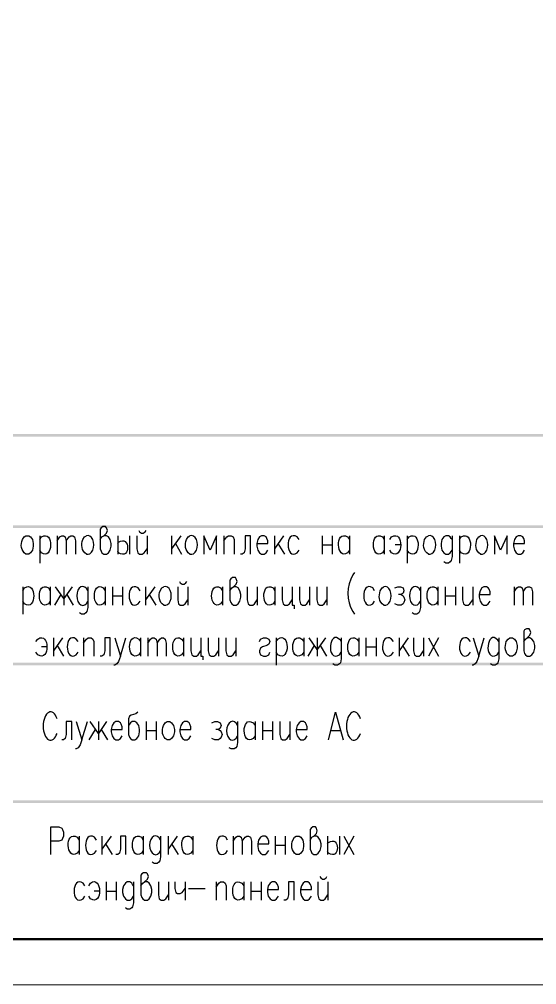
# Model space of a CAD drawing. Header units: millimetres. Extents: x 148937 to 2048786, y 870 to 351006.
# Drawn here: x 620798 to 626443, y 272458 to 282998 of the extents above; entities that cross this region are included whole.
import ezdxf

# ---------------------------------------------------------------- set-up
doc = ezdxf.new("R2010")
doc.units = ezdxf.units.MM
doc.layers.add('PDF _Геометрия', color=7, linetype='Continuous')
doc.layers.add('PDF _Сплошная заливка', color=7, linetype='Continuous', true_color=0x007eff)

msp = doc.modelspace()

# ---------------------------------------------------------------- linework, layer by layer
at = {"layer": 'PDF _Геометрия', "lineweight": 15}
msp.add_lwpolyline([(572614.19658, 272458.03955), (572614.19658, 314460.95953), (632018.60568, 314460.95953), (632018.60568, 272458.03955)], close=True, dxfattribs=at)
at = {"layer": 'PDF _Геометрия', "lineweight": 50}
msp.add_lwpolyline([(574612.3935, 272956.51559), (574612.3935, 313962.48783), (631520.13397, 313962.48783), (631520.13397, 272956.51559)], close=True, dxfattribs=at)
at = {"layer": 'PDF _Геометрия', "lineweight": 25}
for points in [[(621679.55703, 277318.16592), (621698.8944, 277346.09768), (621720.38037, 277358.98926), (621750.46073, 277389.06962), (621759.05511, 277417.00138), (621750.46073, 277444.93314), (621739.71774, 277459.97332), (621709.63738, 277459.97332), (621690.30001, 277444.93314), (621679.55703, 277432.04156), (621679.55703, 277217.18186), (621690.30001, 277189.2501), (621698.8944, 277174.20992), (621720.38037, 277159.16974), (621750.46073, 277159.16974), (621769.7981, 277174.20992), (621789.13547, 277202.14168), (621799.87846, 277245.11362), (621799.87846, 277275.19398), (621789.13547, 277318.16592), (621769.7981, 277346.09768), (621750.46073, 277358.98926), (621720.38037, 277358.98926)], [(622100.68129, 277417.00118), (622109.27568, 277401.961), (622130.76165, 277389.06942), (622150.09902, 277389.06942), (622169.43639, 277401.961), (622180.17938, 277417.00118)], [(620830.86031, 277318.1659), (620850.19768, 277346.09766), (620869.53505, 277358.98924), (620899.61541, 277358.98924), (620918.95278, 277346.09766), (620940.43875, 277318.1659), (620949.03314, 277275.19396), (620949.03314, 277245.1136), (620940.43875, 277202.14166), (620918.95278, 277174.2099), (620899.61541, 277159.16972), (620869.53505, 277159.16972)], [(621019.93728, 277358.98924), (621019.93728, 277060.33426)], [(621019.93728, 277318.16592), (621039.27465, 277346.09768)], [(621209.01377, 277303.1258), (621239.09412, 277346.09774), (621260.58009, 277358.98933), (621279.91747, 277358.98933), (621299.25484, 277346.09774), (621309.99782, 277303.1258), (621309.99782, 277159.16981)], [(621209.01377, 277358.98924), (621209.01377, 277159.16972)], [(621309.99809, 277303.1258), (621340.07844, 277346.09774), (621359.41582, 277358.98933), (621380.90179, 277358.98933), (621400.23916, 277346.09774), (621410.98214, 277303.1258), (621410.98214, 277159.16981)], [(621490.48006, 277318.1659), (621509.81743, 277346.09766), (621529.1548, 277358.98924)], [(621870.78203, 277358.98924), (621870.78203, 277159.16972)], [(621999.69697, 277358.98924), (621999.69697, 277159.16972)], [(622079.19619, 277358.98924), (622079.19619, 277217.18184), (622089.93918, 277174.2099), (622109.27655, 277159.16972), (622139.35691, 277159.16972), (622160.84288, 277174.2099), (622190.92324, 277217.18184)], [(622190.92306, 277358.98924), (622190.92306, 277159.16972)], [(622459.49768, 277358.98924), (622459.49768, 277159.16972)], [(622560.482, 277358.98924), (622459.49794, 277217.18184)], [(622620.64197, 277318.1659), (622639.97935, 277346.09766), (622659.31672, 277358.98924)], [(622949.37753, 277159.16965), (622949.37753, 277358.98917), (622880.62242, 277202.14159), (622809.71872, 277358.98917), (622809.71872, 277159.16965)], [(623031.02417, 277303.1258), (623061.10453, 277346.09774), (623080.4419, 277358.98933), (623110.52226, 277358.98933), (623129.85963, 277346.09774), (623140.60261, 277318.16598), (623140.60261, 277159.16981)], [(623031.02417, 277358.98924), (623031.02417, 277159.16972)], [(623321.08498, 277159.16972), (623321.08498, 277358.98924), (623260.92426, 277358.98924), (623260.92426, 277217.18184), (623250.18128, 277174.2099), (623230.8439, 277159.16972), (623209.35794, 277159.16972)], [(623389.84001, 277275.19409), (623510.16144, 277275.19409), (623510.16144, 277303.12585), (623499.41846, 277331.05761), (623490.82407, 277346.09779), (623469.3381, 277358.98937), (623439.25774, 277358.98937), (623419.92037, 277346.09779), (623400.583, 277318.16603), (623389.84001, 277275.19409), (623389.84001, 277245.11373), (623400.583, 277202.14179), (623419.92037, 277174.21003), (623439.25774, 277159.16985), (623469.3381, 277159.16985), (623490.82407, 277174.21003), (623510.16144, 277202.14179)], [(623679.90028, 277358.98924), (623581.06482, 277217.18184)], [(623581.06501, 277358.98924), (623581.06501, 277159.16972)], [(623849.63963, 277318.16592), (623830.30226, 277346.09768)], [(624101.02563, 277358.98924), (624101.02563, 277159.16972)], [(624210.60399, 277358.98924), (624210.60399, 277159.16972)], [(624380.34311, 277346.09748), (624399.68048, 277318.16572)], [(624399.68048, 277358.98924), (624399.68048, 277159.16972)], [(624760.6446, 277346.09748), (624779.98197, 277318.16572)], [(624779.98197, 277358.98924), (624779.98197, 277159.16972)], [(624840.14297, 277318.16592), (624859.48034, 277346.09768)], [(625031.36797, 277358.98924), (625031.36797, 277060.33426)], [(625031.36797, 277318.16592), (625050.70534, 277346.09768)], [(625220.44443, 277318.1659), (625239.78181, 277346.09766), (625261.26778, 277358.98924)], [(625521.24836, 277318.16592), (625510.50537, 277331.0575), (625499.76239, 277346.09768), (625480.42502, 277358.98926), (625450.34466, 277358.98926), (625431.00729, 277346.09768), (625409.52132, 277318.16592), (625400.92693, 277275.19398), (625400.92693, 277245.11362), (625409.52132, 277202.14168), (625431.00729, 277174.20992), (625450.34466, 277159.16974), (625480.42502, 277159.16974), (625499.76239, 277174.20992), (625521.24836, 277202.14168)], [(625521.24836, 277358.98924), (625521.24836, 277131.23796), (625510.50537, 277088.26602), (625499.76239, 277073.22584), (625480.42502, 277060.33426), (625450.34466, 277060.33426), (625431.00729, 277073.22584)], [(625600.74649, 277358.98924), (625600.74649, 277060.33426)], [(625600.74649, 277318.16592), (625620.08386, 277346.09768)], [(625789.82296, 277318.1659), (625811.30893, 277346.09766), (625830.6463, 277358.98924)], [(626120.70656, 277159.16965), (626120.70656, 277358.98917), (626049.80286, 277202.14159), (625981.04776, 277358.98917), (625981.04776, 277159.16965)], [(626189.4616, 277275.19409), (626309.78303, 277275.19409), (626309.78303, 277303.12585), (626301.18864, 277331.05761), (626290.44566, 277346.09779), (626271.10828, 277358.98937), (626241.02793, 277358.98937), (626219.54196, 277346.09779), (626200.20458, 277318.16603), (626189.4616, 277275.19409), (626189.4616, 277245.11373), (626200.20458, 277202.14179), (626219.54196, 277174.21003), (626241.02793, 277159.16985), (626271.10828, 277159.16985), (626290.44566, 277174.21003), (626309.78303, 277202.14179)], [(621039.27465, 277174.20992), (621019.93728, 277202.14168)], [(621870.78203, 277275.19409), (621879.37641, 277288.08567)], [(621879.37641, 277174.21003), (621870.78203, 277189.25021)], [(622500.32155, 277275.19409), (622569.07665, 277159.16985)], [(623619.73982, 277275.19409), (623690.64352, 277159.16985)], [(623830.30226, 277174.20992), (623849.63963, 277202.14168)], [(624101.02563, 277260.15397), (624210.60408, 277260.15397)], [(624399.68048, 277202.14149), (624380.34311, 277174.20972)], [(624779.98197, 277202.14149), (624760.6446, 277174.20972)], [(624859.48034, 277174.20992), (624840.14297, 277202.14168)], [(624960.46442, 277260.15397), (624900.3037, 277260.15397)], [(625050.70534, 277174.20992), (625031.36797, 277202.14168)], [(625620.08386, 277174.20992), (625600.74649, 277202.14168)], [(623095.48273, 276759.53049), (623114.82011, 276789.61085), (623134.15748, 276802.50243), (623164.23784, 276830.43419), (623174.98082, 276860.51455), (623164.23784, 276888.44631), (623155.64345, 276903.48648), (623125.56309, 276903.48648), (623104.07712, 276888.44631), (623095.48273, 276873.40613), (623095.48273, 276660.69503), (623104.07712, 276630.61467), (623114.82011, 276617.72309), (623134.15748, 276602.68291), (623164.23784, 276602.68291), (623185.72381, 276617.72309), (623205.06118, 276645.65485), (623215.80416, 276688.62679), (623215.80416, 276716.55855), (623205.06118, 276759.53049), (623185.72381, 276789.61085), (623164.23784, 276802.50243), (623134.15748, 276802.50243)], [(624455.54391, 276959.35007), (624436.20654, 276931.41831)], [(620835.1589, 276802.50286), (620835.1589, 276503.84789)], [(620835.1589, 276759.53049), (620854.49627, 276789.61085)], [(621114.47528, 276789.61111), (621133.81265, 276759.53075)], [(621133.81265, 276802.50286), (621133.81265, 276602.68335)], [(621374.45665, 276802.50286), (621284.21558, 276673.58705), (621193.97451, 276802.50286)], [(621284.21488, 276802.50286), (621284.21488, 276602.68335)], [(621544.19546, 276802.50286), (621544.19546, 276574.75159), (621535.60107, 276531.77965), (621524.85809, 276516.73947), (621505.52072, 276503.84789), (621475.44036, 276503.84789), (621453.95439, 276516.73947)], [(621713.93449, 276789.61111), (621735.42046, 276759.53075)], [(621735.42046, 276802.50286), (621735.42046, 276602.68335)], [(621814.91859, 276802.50286), (621814.91859, 276602.68335)], [(621924.49695, 276802.50286), (621924.49695, 276602.68335)], [(622115.72195, 276759.53049), (622094.23598, 276789.61085)], [(622175.8824, 276802.50286), (622175.8824, 276602.68335)], [(622274.71821, 276802.50286), (622175.88275, 276660.69546)], [(622334.8781, 276759.53093), (622354.21547, 276789.61128), (622375.70144, 276802.50286)], [(622526.10366, 276802.50286), (622526.10366, 276660.69546), (622534.69805, 276617.72353), (622554.03542, 276602.68335), (622584.11578, 276602.68335), (622605.60175, 276617.72353), (622635.68211, 276660.69546)], [(622545.44134, 276860.51481), (622554.03573, 276845.47463), (622575.5217, 276830.43445), (622594.85907, 276830.43445), (622614.19644, 276845.47463), (622624.93943, 276860.51481)], [(622635.68202, 276802.50286), (622635.68202, 276602.68335)], [(622994.49754, 276789.61111), (623015.98351, 276759.53075)], [(623015.98351, 276802.50286), (623015.98351, 276602.68335)], [(623284.55813, 276802.50286), (623284.55813, 276660.69546), (623295.30111, 276617.72353), (623314.63849, 276602.68335), (623344.71884, 276602.68335), (623364.05622, 276617.72353), (623394.13657, 276660.69546)], [(623394.13703, 276802.50286), (623394.13703, 276602.68335)], [(623566.02466, 276789.61111), (623585.36203, 276759.53075)], [(623585.36203, 276802.50286), (623585.36203, 276602.68335)], [(623664.86016, 276802.50286), (623664.86016, 276660.69546), (623675.60315, 276617.72353), (623694.94052, 276602.68335), (623725.02088, 276602.68335), (623744.35825, 276617.72353), (623774.43861, 276660.69546)], [(623774.43907, 276802.50286), (623774.43907, 276602.68335), (623795.92504, 276602.68335), (623795.92504, 276559.71141)], [(623856.08571, 276802.50286), (623856.08571, 276660.69546), (623864.6801, 276617.72353), (623886.16607, 276602.68335), (623916.24642, 276602.68335), (623935.5838, 276617.72353), (623965.66415, 276660.69546)], [(623965.66407, 276802.50286), (623965.66407, 276602.68335)], [(624045.1622, 276802.50286), (624045.1622, 276660.69546), (624055.90518, 276617.72353), (624075.24256, 276602.68335), (624105.32291, 276602.68335), (624124.66029, 276617.72353), (624154.74064, 276660.69546)], [(624154.74056, 276802.50286), (624154.74056, 276602.68335)], [(624674.70118, 276759.53049), (624655.3638, 276789.61085)], [(624734.86161, 276759.53093), (624756.34758, 276789.61128), (624775.68495, 276802.50286)], [(624896.0064, 276789.61126), (624926.08676, 276802.50284), (624956.16712, 276802.50284), (624986.24747, 276789.61126), (624994.84186, 276759.5309), (624986.24747, 276731.59914), (624964.7615, 276716.55896), (624934.68115, 276716.55896)], [(625175.32412, 276802.50286), (625175.32412, 276574.75159), (625164.58113, 276531.77965), (625155.98674, 276516.73947), (625134.50077, 276503.84789), (625104.42042, 276503.84789), (625085.08304, 276516.73947)], [(625345.06323, 276789.61111), (625364.4006, 276759.53075)], [(625364.4006, 276802.50286), (625364.4006, 276602.68335)], [(625446.04725, 276802.50286), (625446.04725, 276602.68335)], [(625555.6256, 276802.50286), (625555.6256, 276602.68335)], [(625635.12374, 276802.50286), (625635.12374, 276660.69546), (625645.86672, 276617.72353), (625665.20409, 276602.68335), (625695.28445, 276602.68335), (625714.62182, 276617.72353), (625744.70218, 276660.69546)], [(625744.70209, 276802.50286), (625744.70209, 276602.68335)], [(625815.60619, 276716.55866), (625935.92762, 276716.55866), (625935.92762, 276746.63902), (625925.18463, 276774.57078), (625914.44165, 276789.61095), (625895.10427, 276802.50254), (625865.02392, 276802.50254), (625845.68654, 276789.61095), (625826.34917, 276759.5306), (625815.60619, 276716.55866), (625815.60619, 276688.6269), (625826.34917, 276645.65496), (625845.68654, 276617.7232), (625865.02392, 276602.68302), (625895.10427, 276602.68302), (625914.44165, 276617.7232), (625935.92762, 276645.65496)], [(626195.90767, 276802.50286), (626195.90767, 276602.68335)], [(626195.90767, 276746.63888), (626225.98803, 276789.61082), (626245.3254, 276802.50241), (626264.66278, 276802.50241), (626286.14875, 276789.61082), (626294.74313, 276746.63888), (626294.74313, 276602.68289)], [(626294.74294, 276746.63888), (626324.8233, 276789.61082), (626346.30927, 276802.50241), (626365.64664, 276802.50241), (626384.98401, 276789.61082), (626395.727, 276746.63888), (626395.727, 276602.68289)], [(621185.37907, 276602.68328), (621254.13417, 276716.55892)], [(621314.29511, 276716.55866), (621385.1988, 276602.68302)], [(621814.91859, 276703.66705), (621924.49704, 276703.66705)], [(622214.55667, 276716.55866), (622285.46037, 276602.68302)], [(624964.76144, 276716.55866), (624986.24741, 276703.66708), (624994.8418, 276688.6269), (625005.58478, 276660.69514), (624994.8418, 276630.61478), (624986.24741, 276617.7232), (624964.76144, 276602.68302), (624926.08669, 276602.68302), (624896.00634, 276617.7232)], [(625446.04725, 276703.66705), (625555.62569, 276703.66705)], [(620854.49627, 276617.72309), (620835.1589, 276645.65485)], [(621133.81265, 276645.65511), (621114.47528, 276617.72335)], [(621735.42046, 276645.65511), (621713.93449, 276617.72335)], [(622094.23598, 276617.72309), (622115.72195, 276645.65485)], [(623015.98351, 276645.65511), (622994.49754, 276617.72335)], [(623585.36203, 276645.65511), (623566.02466, 276617.72335)], [(624655.3638, 276617.72309), (624674.70118, 276645.65485)], [(625364.4006, 276645.65511), (625345.06323, 276617.72335)], [(624436.20654, 276531.77928), (624455.54391, 276503.84751)], [(621170.3395, 276246.01594), (621170.3395, 276046.19643)], [(621269.17531, 276246.01594), (621170.33985, 276102.05995)], [(621499.07458, 276188.004), (621529.15493, 276230.97594), (621550.6409, 276246.01612), (621580.72126, 276246.01612), (621600.05863, 276230.97594), (621610.80162, 276203.04418), (621610.80162, 276046.1966)], [(621499.07458, 276246.01594), (621499.07458, 276046.19643)], [(621789.13538, 276046.19643), (621789.13538, 276246.01594), (621728.97467, 276246.01594), (621728.97467, 276102.05995), (621720.38028, 276059.08801), (621698.89431, 276046.19643), (621679.55694, 276046.19643)], [(621840.7018, 276246.01594), (621900.86251, 276046.19643), (621961.02323, 276246.01594)], [(622120.01897, 276246.01594), (622120.01897, 276046.19643)], [(622199.5171, 276188.004), (622229.59746, 276230.97594), (622248.93483, 276246.01612), (622270.4208, 276246.01612), (622289.75817, 276230.97594), (622300.50116, 276188.004), (622300.50116, 276046.1966)], [(622199.5171, 276246.01594), (622199.5171, 276046.19643)], [(622300.50142, 276188.004), (622330.58178, 276230.97594), (622349.91915, 276246.01612), (622369.25652, 276246.01612), (622390.74249, 276230.97594), (622399.33688, 276188.004), (622399.33688, 276046.1966)], [(622590.56113, 276246.01594), (622590.56113, 276046.19643)], [(622670.06036, 276246.01594), (622670.06036, 276102.05995), (622680.80334, 276059.08801), (622700.14072, 276046.19643), (622730.22107, 276046.19643), (622749.55845, 276059.08801), (622779.6388, 276102.05995)], [(622779.63872, 276246.01594), (622779.63872, 276046.19643), (622801.12469, 276046.19643), (622801.12469, 276003.22449)], [(622859.13576, 276246.01594), (622859.13576, 276102.05995), (622869.87874, 276059.08801), (622889.21611, 276046.19643), (622919.29647, 276046.19643), (622940.78244, 276059.08801), (622970.8628, 276102.05995)], [(622970.86372, 276246.01594), (622970.86372, 276046.19643)], [(623050.36185, 276246.01594), (623050.36185, 276102.05995), (623061.10483, 276059.08801), (623080.4422, 276046.19643), (623110.52256, 276046.19643), (623129.85993, 276059.08801), (623159.94029, 276102.05995)], [(623159.9402, 276246.01594), (623159.9402, 276046.19643)], [(623419.92024, 276203.04411), (623430.66323, 276230.97587), (623460.74358, 276246.01605), (623490.82394, 276246.01605), (623520.9043, 276230.97587), (623529.49869, 276203.04411), (623520.9043, 276175.11235), (623499.41833, 276160.07218), (623450.0006, 276145.032), (623430.66323, 276132.14041), (623419.92024, 276102.06006), (623419.92024, 276089.16848), (623430.66323, 276059.08812), (623460.74358, 276046.19654), (623490.82394, 276046.19654), (623520.9043, 276059.08812), (623529.49869, 276089.16848)], [(623600.40269, 276246.01594), (623600.40269, 275945.21237)], [(623901.20605, 276246.01594), (623901.20605, 276046.19643)], [(624139.70044, 276246.01594), (624049.45937, 276117.10013), (623959.2183, 276246.01594)], [(624049.45922, 276246.01594), (624049.45922, 276046.19643)], [(624309.43925, 276246.01594), (624309.43925, 276016.11607), (624300.84487, 275973.14413), (624290.10188, 275960.25255), (624270.76451, 275945.21237), (624240.68415, 275945.21237), (624219.19818, 275960.25255)], [(624500.6648, 276246.01594), (624500.6648, 276046.19643)], [(624580.16293, 276246.01594), (624580.16293, 276046.19643)], [(624689.74129, 276246.01594), (624689.74129, 276046.19643)], [(624941.12674, 276246.01594), (624941.12674, 276046.19643)], [(625039.96255, 276246.01594), (624941.12709, 276102.05995)], [(625100.123, 276246.01594), (625100.123, 276102.05995), (625110.86599, 276059.08801), (625130.20336, 276046.19643), (625160.28372, 276046.19643), (625179.62109, 276059.08801), (625209.70145, 276102.05995)], [(625209.70136, 276246.01594), (625209.70136, 276046.19643)], [(625370.84613, 276246.01594), (625261.26769, 276046.19643)], [(625261.26778, 276246.01594), (625370.84622, 276046.19643)], [(625751.14817, 276246.01594), (625811.30888, 276046.19643), (625871.4696, 276246.01594)], [(626030.46588, 276246.01594), (626030.46588, 276016.11607), (626019.7229, 275973.14413), (626011.12851, 275960.25255), (625989.64254, 275945.21237), (625959.56218, 275945.21237), (625940.22481, 275960.25255)], [(626109.96345, 276203.044), (626131.44942, 276230.97577), (626150.78679, 276246.01594), (626180.86715, 276246.01594), (626200.20452, 276230.97577), (626219.54189, 276203.044), (626230.28488, 276160.07207), (626230.28488, 276132.14031), (626219.54189, 276089.16837), (626200.20452, 276059.08801), (626180.86715, 276046.19643), (626150.78679, 276046.19643)], [(626301.18901, 276203.04411), (626320.52639, 276230.97587), (626339.86376, 276246.01605), (626369.94412, 276273.94781), (626380.6871, 276301.87957), (626369.94412, 276331.95993), (626361.34973, 276344.85151), (626331.26937, 276344.85151), (626309.7834, 276331.95993), (626301.18901, 276316.91975), (626301.18901, 276102.06006), (626309.7834, 276074.1283), (626320.52639, 276059.08812), (626339.86376, 276046.19654), (626369.94412, 276046.19654), (626391.43009, 276059.08812), (626410.76746, 276089.16848), (626421.51044, 276132.14041), (626421.51044, 276160.07218), (626410.76746, 276203.04411), (626391.43009, 276230.97587), (626369.94412, 276246.01605), (626339.86376, 276246.01605)], [(620979.11341, 276203.04411), (621000.59938, 276230.97587)], [(621099.43541, 276145.03217), (621039.27469, 276145.03217)], [(621209.01377, 276160.07228), (621279.91747, 276046.19665)], [(621438.91412, 276203.04411), (621419.57675, 276230.97587)], [(622100.68159, 276230.97559), (622120.01897, 276203.04383)], [(622569.07516, 276230.97559), (622590.56113, 276203.04383)], [(623600.40269, 276203.04411), (623619.74006, 276230.97587)], [(623879.72008, 276230.97559), (623901.20605, 276203.04383)], [(623950.62395, 276046.19636), (624019.37906, 276160.072)], [(624079.53944, 276160.07228), (624150.44314, 276046.19665)], [(624309.43925, 276203.04411), (624300.84487, 276218.08429)], [(624479.17883, 276230.97559), (624500.6648, 276203.04383)], [(624580.16293, 276145.03217), (624689.74138, 276145.03217)], [(624880.96629, 276203.04411), (624859.48032, 276230.97587)], [(624979.80155, 276160.07228), (625050.70525, 276046.19665)], [(625721.0674, 276203.04411), (625699.58143, 276230.97587)], [(626030.46588, 276203.04411), (626019.7229, 276218.08429)], [(621000.59938, 276059.08812), (620979.11341, 276089.16848)], [(621419.57675, 276059.08812), (621438.91412, 276089.16848)], [(621900.86225, 276046.19636), (621879.37628, 275988.18424), (621860.03891, 275960.25248), (621840.70154, 275945.2123), (621829.95855, 275945.2123)], [(622120.01897, 276089.16819), (622100.68159, 276059.08783)], [(622590.56113, 276089.16819), (622569.07516, 276059.08783)], [(623619.74006, 276059.08812), (623600.40269, 276089.16848)], [(623901.20605, 276089.16819), (623879.72008, 276059.08783)], [(624290.10188, 276059.08812), (624309.43925, 276089.16848)], [(624500.6648, 276089.16819), (624479.17883, 276059.08783)], [(624859.48032, 276059.08812), (624880.96629, 276089.16848)], [(625699.58143, 276059.08812), (625721.0674, 276089.16848)], [(625811.30862, 276046.19636), (625789.82265, 275988.18424), (625770.48528, 275960.25248), (625751.14791, 275945.2123), (625740.40492, 275945.2123)], [(626011.12851, 276059.08812), (626030.46588, 276089.16848)], [(622089.93874, 275431.6975), (622070.60137, 275416.65732), (622019.03504, 275401.61714), (621999.69767, 275388.72556), (621988.95468, 275360.7938), (621988.95468, 275188.90604), (621999.69767, 275158.82568), (622010.44065, 275145.9341), (622029.77803, 275130.89392), (622059.85838, 275130.89392), (622079.19576, 275145.9341), (622100.68173, 275173.86586), (622109.27611, 275216.8378), (622109.27611, 275244.76956), (622100.68173, 275287.7415), (622079.19576, 275317.82186), (622059.85838, 275330.71344), (622029.77803, 275330.71344), (622010.44065, 275317.82186), (621988.95468, 275287.7415)], [(624169.78067, 275130.89414), (624249.27876, 275431.69772), (624330.92544, 275130.89414)], [(621370.15854, 275130.89421), (621370.15854, 275330.71372), (621309.99782, 275330.71372), (621309.99782, 275188.90632), (621299.25484, 275145.93439), (621279.91747, 275130.89421), (621260.58009, 275130.89421)], [(621419.57644, 275330.71372), (621479.73716, 275130.89421), (621539.89787, 275330.71372)], [(621750.46112, 275330.71372), (621660.22005, 275201.79791), (621569.97897, 275330.71372)], [(621660.21935, 275330.71372), (621660.21935, 275130.89421)], [(621799.87793, 275244.77006), (621920.19936, 275244.77006), (621920.19936, 275274.85042), (621909.45638, 275302.78218), (621900.86199, 275317.82236), (621879.37602, 275330.71394), (621849.29566, 275330.71394), (621829.95829, 275317.82236), (621810.62092, 275287.742), (621799.87793, 275244.77006), (621799.87793, 275216.8383), (621810.62092, 275173.86636), (621829.95829, 275145.9346), (621849.29566, 275130.89442), (621879.37602, 275130.89442), (621900.86199, 275145.9346), (621920.19936, 275173.86636)], [(622180.18051, 275330.71372), (622180.18051, 275130.89421)], [(622289.75887, 275330.71372), (622289.75887, 275130.89421)], [(622369.25643, 275287.74178), (622390.7424, 275317.82214), (622410.07978, 275330.71372), (622440.16013, 275330.71372), (622459.49751, 275317.82214), (622480.98348, 275287.74178), (622489.57786, 275244.76985), (622489.57786, 275216.83808), (622480.98348, 275173.86615), (622459.49751, 275145.93439), (622440.16013, 275130.89421), (622410.07978, 275130.89421)], [(622549.73836, 275244.77006), (622670.05979, 275244.77006), (622670.05979, 275274.85042), (622659.31681, 275302.78218), (622650.72242, 275317.82236), (622629.23645, 275330.71394), (622599.15609, 275330.71394), (622579.81872, 275317.82236), (622560.48135, 275287.742), (622549.73836, 275244.77006), (622549.73836, 275216.8383), (622560.48135, 275173.86636), (622579.81872, 275145.9346), (622599.15609, 275130.89442), (622629.23645, 275130.89442), (622650.72242, 275145.9346), (622670.05979, 275173.86636)], [(622899.95962, 275317.82212), (622930.03998, 275330.7137), (622960.12034, 275330.7137), (622990.20069, 275317.82212), (623000.94368, 275287.74176), (622990.20069, 275259.81), (622970.86332, 275244.76982), (622940.78296, 275244.76982)], [(623179.27679, 275330.71372), (623179.27679, 275102.96245), (623170.6824, 275059.99051), (623159.93942, 275044.95033), (623140.60205, 275032.05875), (623110.52169, 275032.05875), (623089.03572, 275044.95033)], [(623349.01637, 275317.82197), (623370.50234, 275287.74161)], [(623370.50234, 275330.71372), (623370.50234, 275130.89421)], [(623450.00047, 275330.71372), (623450.00047, 275130.89421)], [(623559.57937, 275330.71372), (623559.57937, 275130.89421)], [(623639.07696, 275330.71372), (623639.07696, 275188.90632), (623649.81994, 275145.93439), (623669.15731, 275130.89421), (623699.23767, 275130.89421), (623720.72364, 275145.93439), (623750.804, 275188.90632)], [(623750.80437, 275330.71372), (623750.80437, 275130.89421)], [(623819.55941, 275244.77006), (623939.88084, 275244.77006), (623939.88084, 275274.85042), (623929.13785, 275302.78218), (623920.54347, 275317.82236), (623899.0575, 275330.71394), (623871.12574, 275330.71394), (623849.63977, 275317.82236), (623830.30239, 275287.742), (623819.55941, 275244.77006), (623819.55941, 275216.8383), (623830.30239, 275173.86636), (623849.63977, 275145.9346), (623871.12574, 275130.89442), (623899.0575, 275130.89442), (623920.54347, 275145.9346), (623939.88084, 275173.86636)], [(621559.23503, 275130.89414), (621630.13873, 275244.76978)], [(621690.29957, 275244.77006), (621759.05468, 275130.89442)], [(622180.18051, 275231.87846), (622289.75896, 275231.87846)], [(622970.86372, 275244.77006), (622990.20109, 275231.87848), (623000.94407, 275216.8383), (623009.53846, 275188.90654), (623000.94407, 275158.82619), (622990.20109, 275145.9346), (622970.86372, 275130.89442), (622930.04037, 275130.89442), (622899.96002, 275145.9346)], [(623450.00047, 275231.87846), (623559.57891, 275231.87846)], [(624199.8609, 275231.87846), (624300.84495, 275231.87846)], [(621479.73799, 275130.89414), (621460.40062, 275075.03062), (621438.91465, 275044.95026), (621419.57727, 275032.05868), (621408.83429, 275032.05868)], [(623370.50234, 275173.86597), (623349.01637, 275145.93421)], [(621140.25818, 273880.41077), (621140.25818, 274181.21435), (621230.49925, 274181.21435), (621260.57961, 274166.17417), (621269.174, 274153.28259), (621279.91699, 274123.20223), (621279.91699, 274080.23029), (621269.174, 274052.29853), (621260.57961, 274037.25835), (621230.49925, 274024.36677), (621140.25818, 274024.36677)], [(623969.96109, 274037.25853), (623989.29846, 274067.33888), (624010.78443, 274080.23046), (624040.86479, 274110.31082), (624049.45917, 274138.24258), (624040.86479, 274166.17434), (624030.1218, 274181.21452), (624000.04144, 274181.21452), (623980.70407, 274166.17434), (623969.96109, 274153.28276), (623969.96109, 273938.42307), (623980.70407, 273910.4913), (623989.29846, 273895.45113), (624010.78443, 273880.41095), (624040.86479, 273880.41095), (624060.20216, 273895.45113), (624079.53953, 273923.38289), (624090.28252, 273966.35483), (624090.28252, 273994.28659), (624079.53953, 274037.25853), (624060.20216, 274067.33888), (624040.86479, 274080.23046), (624010.78443, 274080.23046)], [(621430.3193, 274067.3386), (621449.65667, 274037.25824)], [(621449.65667, 274080.23036), (621449.65667, 273880.41084)], [(621640.88276, 274037.25853), (621619.39679, 274067.33888)], [(621799.87793, 274080.23036), (621698.89387, 273938.42296)], [(621698.8947, 274080.23036), (621698.8947, 273880.41084)], [(621958.87419, 273880.41084), (621958.87419, 274080.23036), (621900.86208, 274080.23036), (621900.86208, 273938.42296), (621890.11909, 273895.45102), (621870.78172, 273880.41084), (621849.29575, 273880.41084)], [(622130.76182, 274067.3386), (622150.09919, 274037.25824)], [(622150.09919, 274080.23036), (622150.09919, 273880.41084)], [(622339.17678, 274080.23036), (622339.17678, 273852.47908), (622330.58239, 273809.50714), (622319.8394, 273794.46696), (622300.50203, 273781.57538), (622270.42167, 273781.57538), (622248.9357, 273794.46696)], [(622420.82232, 274080.23036), (622420.82232, 273880.41084)], [(622519.65813, 274080.23036), (622420.82267, 273938.42296)], [(622670.05957, 274067.3386), (622689.39694, 274037.25824)], [(622689.39694, 274080.23036), (622689.39694, 273880.41084)], [(623069.69843, 274037.25853), (623050.36106, 274067.33888)], [(623129.85998, 274024.36692), (623159.94034, 274067.33886), (623179.27771, 274080.23044), (623200.76368, 274080.23044), (623220.10105, 274067.33886), (623230.84404, 274024.36692), (623230.84404, 273880.41093)], [(623129.85998, 274080.23036), (623129.85998, 273880.41084)], [(623230.84321, 274024.36692), (623260.92356, 274067.33886), (623280.26094, 274080.23044), (623299.59831, 274080.23044), (623321.08428, 274067.33886), (623329.67867, 274024.36692), (623329.67867, 273880.41093)], [(623400.58311, 273994.28615), (623520.90454, 273994.28615), (623520.90454, 274024.36651), (623510.16155, 274052.29827), (623499.41857, 274067.33845), (623480.0812, 274080.23003), (623450.00084, 274080.23003), (623430.66347, 274067.33845), (623409.1775, 274037.25809), (623400.58311, 273994.28615), (623400.58311, 273966.35439), (623409.1775, 273923.38245), (623430.66347, 273895.45069), (623450.00084, 273880.41051), (623480.0812, 273880.41051), (623499.41857, 273895.45069), (623520.90454, 273923.38245)], [(623589.6596, 274080.23036), (623589.6596, 273880.41084)], [(623699.23796, 274080.23036), (623699.23796, 273880.41084)], [(623780.88466, 274037.25842), (623800.22204, 274067.33877), (623819.55941, 274080.23036), (623849.63977, 274080.23036), (623871.12574, 274067.33877), (623890.46311, 274037.25842), (623899.0575, 273994.28648), (623899.0575, 273966.35472), (623890.46311, 273923.38278), (623871.12574, 273895.45102), (623849.63977, 273880.41084), (623819.55941, 273880.41084)], [(624159.03758, 274080.23036), (624159.03758, 273880.41084)], [(624290.10212, 274080.23036), (624290.10212, 273880.41084)], [(624449.09838, 274080.23036), (624339.51994, 273880.41084)], [(624339.52003, 274080.23036), (624449.09847, 273880.41084)], [(621449.65667, 273923.3826), (621430.3193, 273895.45084)], [(621619.39679, 273895.45113), (621640.88276, 273923.38289)], [(621739.71748, 273994.28615), (621810.62118, 273880.41051)], [(622150.09919, 273923.3826), (622130.76182, 273895.45084)], [(622459.49768, 273994.28615), (622530.40138, 273880.41051)], [(622689.39694, 273923.3826), (622670.05957, 273895.45084)], [(623050.36106, 273895.45113), (623069.69843, 273923.38289)], [(623589.6596, 273981.39455), (623699.23804, 273981.39455)], [(624159.03758, 273994.28615), (624169.78056, 274009.32633)], [(624169.78056, 273895.45069), (624159.03758, 273910.49087)], [(622124.31708, 273538.78355), (622145.80305, 273566.71531), (622165.14042, 273581.75549), (622195.22078, 273609.68725), (622205.96376, 273637.61901), (622195.22078, 273667.69937), (622184.47779, 273680.59095), (622154.39744, 273680.59095), (622135.06006, 273667.69937), (622124.31708, 273652.65919), (622124.31708, 273437.79949), (622135.06006, 273409.86773), (622145.80305, 273394.82755), (622165.14042, 273381.93597), (622195.22078, 273381.93597), (622214.55815, 273394.82755), (622233.89552, 273424.90791), (622244.63851, 273465.73125), (622244.63851, 273495.81161), (622233.89552, 273538.78355), (622214.55815, 273566.71531), (622195.22078, 273581.75549), (622165.14042, 273581.75549)], [(624075.24243, 273637.61936), (624085.98541, 273624.72778), (624105.32278, 273609.6876), (624124.66016, 273609.6876), (624146.14612, 273624.72778), (624154.74051, 273637.61936)], [(621514.11414, 273538.78355), (621494.77677, 273566.71531)], [(621554.93801, 273538.78355), (621574.27538, 273566.71531)], [(621744.0145, 273581.75592), (621744.0145, 273381.93641)], [(621855.74246, 273581.75592), (621855.74246, 273381.93641)], [(622044.81785, 273538.78355), (622034.07487, 273551.67513), (622025.48048, 273566.71531), (622003.99451, 273581.75549), (621973.91416, 273581.75549), (621954.57678, 273566.71531), (621935.23941, 273538.78355), (621924.49642, 273495.81161), (621924.49642, 273465.73125), (621935.23941, 273424.90791), (621954.57678, 273394.82755), (621973.91416, 273381.93597), (622003.99451, 273381.93597), (622025.48048, 273394.82755), (622044.81785, 273424.90791)], [(622044.81785, 273581.75592), (622044.81785, 273351.85605), (622034.07487, 273308.88411), (622025.48048, 273295.99253), (622003.99451, 273280.95235), (621973.91416, 273280.95235), (621954.57678, 273295.99253)], [(622315.54099, 273581.75592), (622315.54099, 273437.79993), (622324.13537, 273394.82799), (622345.62134, 273381.93641), (622375.7017, 273381.93641), (622395.03907, 273394.82799), (622425.11943, 273437.79993)], [(622425.11934, 273581.75592), (622425.11934, 273381.93641)], [(622493.87493, 273581.75592), (622493.87493, 273508.70363), (622504.61791, 273465.73169), (622523.95528, 273452.84011), (622554.03564, 273452.84011), (622575.52161, 273465.73169), (622605.60197, 273508.70363)], [(622605.60179, 273581.75592), (622605.60179, 273381.93641)], [(622644.27606, 273508.70332), (622824.7582, 273508.70332)], [(622945.08051, 273581.75592), (622945.08051, 273381.93641)], [(622945.08051, 273523.74344), (622975.16087, 273566.71537), (622994.49824, 273581.75555), (623024.5786, 273581.75555), (623043.91597, 273566.71537), (623054.65895, 273538.78361), (623054.65895, 273381.93604)], [(623224.3979, 273566.71557), (623245.88387, 273538.78381)], [(623245.88387, 273581.75592), (623245.88387, 273381.93641)], [(623325.382, 273581.75592), (623325.382, 273381.93641)], [(623434.96035, 273581.75592), (623434.96035, 273381.93641)], [(623505.86445, 273495.81172), (623624.03728, 273495.81172), (623624.03728, 273523.74348), (623615.44289, 273551.67524), (623604.69991, 273566.71542), (623585.36254, 273581.7556), (623555.28218, 273581.7556), (623535.94481, 273566.71542), (623514.45884, 273538.78366), (623505.86445, 273495.81172), (623505.86445, 273465.73136), (623514.45884, 273424.90802), (623535.94481, 273394.82766), (623555.28218, 273381.93608), (623585.36254, 273381.93608), (623604.69991, 273394.82766), (623624.03728, 273424.90802)], [(623795.92471, 273381.93641), (623795.92471, 273581.75592), (623735.764, 273581.75592), (623735.764, 273437.79993), (623725.02101, 273394.82799), (623705.68364, 273381.93641), (623684.19767, 273381.93641)], [(623864.67975, 273495.81172), (623985.00118, 273495.81172), (623985.00118, 273523.74348), (623974.25819, 273551.67524), (623965.6638, 273566.71542), (623944.17784, 273581.7556), (623914.09748, 273581.7556), (623894.76011, 273566.71542), (623875.42273, 273538.78366), (623864.67975, 273495.81172), (623864.67975, 273465.73136), (623875.42273, 273424.90802), (623894.76011, 273394.82766), (623914.09748, 273381.93608), (623944.17784, 273381.93608), (623965.6638, 273394.82766), (623985.00118, 273424.90802)], [(624055.90475, 273581.75592), (624055.90475, 273437.79993), (624064.49913, 273394.82799), (624085.9851, 273381.93641), (624116.06546, 273381.93641), (624135.40283, 273394.82799), (624165.48319, 273437.79993)], [(624165.48365, 273581.75592), (624165.48365, 273381.93641)], [(621494.77677, 273394.82755), (621514.11414, 273424.90791)], [(621574.27538, 273394.82755), (621554.93801, 273424.90791)], [(621675.25891, 273480.77161), (621615.0982, 273480.77161)], [(621744.0145, 273480.77161), (621855.74154, 273480.77161)], [(623245.88387, 273424.90817), (623224.3979, 273394.82781)], [(623325.382, 273480.77161), (623434.96044, 273480.77161)]]:
    msp.add_lwpolyline(points, dxfattribs=at)
for centre, major_axis, ratio, start_param, end_param in [((621544.70316, 277259.22327), (-0.69768, -102.72874), 0.6507110587, 6.0588855842, 9.6699509036), ((622674.86508, 277259.22327), (-0.69768, -102.72865), 0.6507110587, 6.0588855803, 9.6699508991), ((625275.43596, 277259.22315), (-0.74269, -102.28951), 0.6459065608, 6.0783186704, 9.6521256528), ((625844.81449, 277259.22316), (-0.74269, -102.28956), 0.6459065608, 6.0783186723, 9.652125655), ((621489.40624, 276702.59265), (0, -103.05342), 0.6378474074, 2.156159854, 7.2686184883), ((622390.12485, 276702.70262), (-0.54193, -102.41425), 0.6408664055, 6.0698845272, 9.6545920948), ((624790.10836, 276702.70261), (-0.54193, -102.41413), 0.6408664055, 6.0698845215, 9.6545920885), ((625120.53489, 276702.59268), (0, 102.22751), 0.6453203516, 5.3031282093, 10.404834811), ((621139.43983, 275281.29591), (0, 155.5589), 0.5203348361, 5.2487959211, 10.4591668508), ((624449.46533, 275281.29583), (0, -154.92011), 0.5304781194, 2.1096512627, 7.3151270325), ((623124.48757, 275230.80405), (0, -103.05386), 0.6378474074, 2.1561598151, 7.2686184708), ((622284.38755, 273980.32068), (0, -103.05407), 0.6378474074, 2.1561598205, 7.2686184944)]:
    msp.add_ellipse(centre, major_axis=major_axis, ratio=ratio, start_param=start_param, end_param=end_param, dxfattribs=at)
for points in [[(621039.27465, 277346.09768), (621179.90032, 277432.25642), (621165.71958, 277079.52841), (621039.27465, 277174.20992)], [(623830.30226, 277346.09768), (623692.39815, 277433.18748), (623701.06415, 277081.46215), (623830.30226, 277174.20992)], [(624380.34311, 277174.20972), (624257.2285, 277081.13967), (624237.67627, 277431.54002), (624380.34311, 277346.09748)], [(624760.6446, 277174.20972), (624637.52999, 277081.13967), (624617.97776, 277431.54002), (624760.6446, 277346.09748)], [(624859.48034, 277346.09768), (625000.10601, 277432.25642), (624985.92527, 277079.52841), (624859.48034, 277174.20992)], [(625050.70534, 277346.09768), (625186.78315, 277432.75776), (625178.00971, 277081.85606), (625050.70534, 277174.20992)], [(625620.08386, 277346.09768), (625757.98798, 277433.18748), (625749.32197, 277081.46215), (625620.08386, 277174.20992)], [(620869.53505, 277159.16972), (620815.74851, 277190.07371), (620809.37434, 277266.02661), (620830.86031, 277318.1659)], [(621529.1548, 277159.16972), (621475.36826, 277190.07371), (621468.95828, 277266.02661), (621490.48006, 277318.1659)], [(621879.37641, 277288.08567), (622011.08541, 277379.00713), (622013.5921, 277083.43181), (621879.37641, 277174.21003)], [(622659.31672, 277159.16972), (622605.53017, 277190.07371), (622599.12019, 277266.02661), (622620.64197, 277318.1659)], [(625261.26778, 277159.16972), (625205.5833, 277185.45422), (625198.67198, 277267.81711), (625220.44443, 277318.1659)], [(625830.6463, 277159.16972), (625770.73625, 277194.29928), (625774.89021, 277259.83149), (625789.82296, 277318.1659)], [(620854.49627, 276789.61085), (620991.07542, 276876.84388), (620984.5222, 276525.01113), (620854.49627, 276617.72309)], [(621114.47528, 276617.72335), (620987.88711, 276526.26474), (620978.82719, 276876.27119), (621114.47528, 276789.61111)], [(621713.93449, 276617.72335), (621587.88347, 276525.83502), (621580.00528, 276876.6651), (621713.93449, 276789.61111)], [(622094.23598, 276789.61085), (621959.41152, 276876.37835), (621966.21541, 276525.40504), (622094.23598, 276617.72309)], [(622994.49754, 276617.72335), (622867.90937, 276526.26474), (622858.84945, 276876.27119), (622994.49754, 276789.61111)], [(623566.02466, 276617.72335), (623440.15269, 276523.18508), (623425.7929, 276875.69823), (623566.02466, 276789.61111)], [(624436.20654, 276931.41831), (624366.592, 276813.49615), (624365.5177, 276649.66563), (624436.20654, 276531.77928)], [(624655.3638, 276789.61085), (624518.78466, 276876.84388), (624525.33788, 276525.01113), (624655.3638, 276617.72309)], [(625345.06323, 276617.72335), (625218.47506, 276526.26474), (625209.41514, 276876.27119), (625345.06323, 276789.61111)], [(622375.70144, 276602.68335), (622320.69736, 276628.71718), (622312.96241, 276709.46862), (622334.8781, 276759.53093)], [(624775.68495, 276602.68335), (624716.27624, 276637.74129), (624719.82143, 276701.44719), (624734.86161, 276759.53093)], [(624300.84487, 276218.08429), (624173.36145, 276356.84785), (624142.17098, 275968.91866), (624290.10188, 276059.08812)], [(626019.7229, 276218.08429), (625896.67991, 276356.38232), (625858.90042, 275970.8524), (626011.12851, 276059.08812)], [(621000.59938, 276230.97587), (621128.61995, 276323.29392), (621135.42384, 275972.32061), (621000.59938, 276059.08812)], [(621419.57675, 276230.97587), (621291.55618, 276323.29392), (621284.75229, 275972.32061), (621419.57675, 276059.08812)], [(622100.68159, 276059.08783), (621964.81865, 275972.60681), (621970.69148, 276324.69023), (622100.68159, 276230.97559)], [(622569.07516, 276059.08783), (622436.79321, 275973.25138), (622441.52013, 276323.54431), (622569.07516, 276230.97559)], [(623619.74006, 276230.97587), (623747.36672, 276324.43984), (623758.86172, 275973.60977), (623619.74006, 276059.08812)], [(623879.72008, 276059.08783), (623746.75774, 275973.6811), (623750.66102, 276323.22202), (623879.72008, 276230.97559)], [(624479.17883, 276059.08783), (624346.89688, 275973.25138), (624351.62379, 276323.54431), (624479.17883, 276230.97559)], [(624859.48032, 276230.97587), (624731.45975, 276323.29392), (624724.65586, 275972.32061), (624859.48032, 276059.08812)], [(625699.58143, 276230.97587), (625571.56086, 276323.29392), (625564.75697, 275972.32061), (625699.58143, 276059.08812)], [(626150.78679, 276046.19643), (626092.73886, 276073.41199), (626094.52936, 276151.33444), (626109.96345, 276203.044)], [(623349.01637, 275145.93421), (623222.96534, 275054.04588), (623215.08716, 275404.87595), (623349.01637, 275317.82197)], [(622410.07978, 275130.89421), (622350.63526, 275165.95215), (622354.21626, 275229.62224), (622369.25643, 275287.74178)], [(621430.3193, 273895.45084), (621308.70871, 273800.55448), (621286.75721, 274152.31561), (621430.3193, 274067.3386)], [(621619.39679, 274067.33888), (621484.57233, 274154.10639), (621491.37622, 273803.13308), (621619.39679, 273895.45113)], [(622130.76182, 273895.45084), (622005.64186, 273801.19905), (621990.13615, 274153.46153), (622130.76182, 274067.3386)], [(622670.05957, 273895.45084), (622544.15179, 273803.63413), (622530.68725, 274153.92706), (622670.05957, 274067.3386)], [(623050.36106, 274067.33888), (622913.78191, 274154.57192), (622920.33513, 273802.73917), (623050.36106, 273895.45113)], [(623819.55941, 273880.41084), (623766.41744, 273911.06415), (623759.25545, 273985.40561), (623780.88466, 274037.25842)], [(624169.78056, 274009.32633), (624300.2004, 274099.45997), (624303.60234, 273805.28124), (624169.78056, 273895.45069)], [(621494.77677, 273566.71531), (621364.89408, 273659.42727), (621357.94695, 273307.66613), (621494.77677, 273394.82755)], [(621574.27538, 273566.71531), (621701.54394, 273661.3252), (621713.6477, 273308.48976), (621574.27538, 273394.82755)], [(623224.3979, 273394.82781), (623091.2565, 273309.52851), (623095.41046, 273658.89038), (623224.3979, 273566.71557)]]:
    msp.add_open_spline(points, degree=3, dxfattribs=at)
at = {"layer": 'PDF _Сплошная заливка', "color": 7, "lineweight": 25, "transparency": 33554559}
for points in [[(631520.13069, 278471.96253), (613033.60276, 278441.88217), (613003.52143, 278471.96253)], [(631520.13069, 278441.88231), (631520.13069, 278471.96266), (613033.60276, 278441.88231)], [(613018.56209, 277442.78439), (631520.1296, 277472.86475), (631520.1296, 277442.78439)], [(613018.56209, 277472.86462), (613018.56209, 277442.78426), (631520.1296, 277472.86462)], [(613018.56209, 275943.06408), (631520.1296, 275973.14444), (631520.1296, 275943.06408)], [(613018.56209, 275973.1443), (613018.56209, 275943.06395), (631520.1296, 275973.1443)], [(619518.06791, 274441.19471), (631520.13071, 274471.27507), (631520.13071, 274441.19471)], [(619518.06791, 274471.27494), (619518.06791, 274441.19458), (631520.13071, 274471.27494)]]:
    msp.add_solid(points, dxfattribs=at)

doc.saveas('drawing.dxf')
